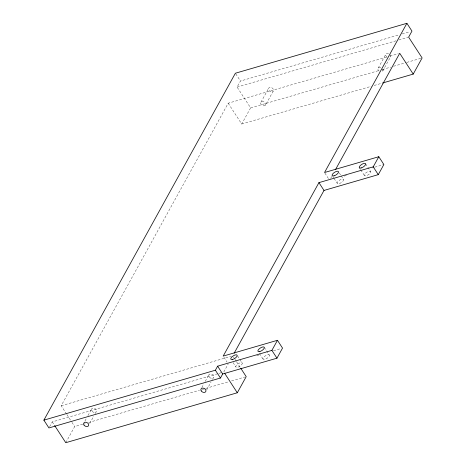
<?xml version="1.0" encoding="UTF-8"?>
<svg xmlns="http://www.w3.org/2000/svg" width="466" height="466" viewBox="0 0 466 466"><rect width="100%" height="100%" fill="white"/><g stroke="black" fill="none" stroke-linecap="round" stroke-linejoin="round"><path stroke-width="0.35" stroke-dasharray="2.33 1.75" d="M49.606 426.74L52.279 421.899L218.216 373.592M66.586 414.082L61.186 405.764L228.2 103.219L387.164 56.939M228.2 103.219L241.703 124.02L250.609 107.885L237.107 87.084L240.444 81.032L399.414 34.752M65.782 442.7L74.688 426.565L85.15 423.518M84.929 421.072L86.624 418.002M87.981 415.544L91.709 408.793M260.948 102.217L268.742 88.097M89.781 423.431L93.847 416.062M95.198 413.604L96.217 411.763A2.709 1.98 28.9 0 0 93.876 408.164A2.709 1.98 28.9 0 0 91.79 410.913A2.709 1.98 28.9 0 0 96.217 411.763M265.457 105.188A2.709 1.98 28.9 0 0 263.115 101.582A2.709 1.98 28.9 0 0 261.03 104.332A2.709 1.98 28.9 0 0 265.457 105.188L273.251 91.068A2.709 1.98 28.9 0 0 270.915 87.468A2.709 1.98 28.9 0 0 268.824 90.218A2.709 1.98 28.9 0 0 273.251 91.068M201.83 387.555L203.863 383.873M205.221 381.415L208.949 374.664M378.188 68.088L385.982 53.969M206.683 389.914L211.086 381.934M212.444 379.475L213.457 377.635A2.709 1.98 28.9 0 0 211.121 374.035A2.709 1.98 28.9 0 0 209.03 376.784A2.709 1.98 28.9 0 0 213.457 377.635M382.697 71.059L390.491 56.939M223.797 371.967L228.247 363.899M330.644 178.414L331.693 176.509M402.205 33.942L409.87 31.711M237.107 87.084L396.071 40.804M398.861 39.994L407.925 37.356M389.955 56.13L398.319 53.695M250.609 107.885L379.598 70.337M382.388 69.527L390.753 67.087M393.543 66.277L406.09 62.625M406.789 62.421L422.126 57.953M241.703 124.02L371.385 86.268M374.175 85.459L381.846 83.228M344.205 176.066L346.984 175.257M372.037 167.964L374.128 167.358M374.821 167.154L383.868 164.521M61.186 405.764L231.311 356.24M256.778 355.593L259.562 354.783M273.478 350.729L281.132 348.504M218.915 373.388L222.399 372.375M88.633 422.505L199.495 390.234M202.279 389.419L205.069 388.609M205.768 388.405L228.777 381.706M231.567 380.897L244.813 377.041M365.647 163.851L370.715 171.651A3.722 1.491 -33 0 1 366.288 175.729A3.722 1.491 -33 0 1 365.542 173.154A3.722 1.491 -33 0 1 370.715 171.651M359.251 167.574L360.422 169.374M360.812 169.974L364.319 175.373M339.289 172.95L340.844 175.35M341.234 175.95L343.576 179.55A3.722 1.491 -33 0 1 339.149 183.633A3.722 1.491 -33 0 1 338.403 181.058A3.722 1.491 -33 0 1 343.576 179.55M332.893 176.672L333.673 177.872M334.064 178.472L337.18 183.272M324.913 173.119L328.81 179.119M235.773 73.832L240.444 81.032M264.309 347.426L269.371 355.232A3.722 1.491 -33 0 1 264.95 359.309A3.722 1.491 -33 0 1 264.199 356.735A3.722 1.491 -33 0 1 269.371 355.232M259.469 353.554L262.975 358.954M237.555 355.931L239.507 358.931M239.897 359.531L242.233 363.13A3.722 1.491 -33 0 1 237.811 367.208A3.722 1.491 -33 0 1 237.06 364.633A3.722 1.491 -33 0 1 242.233 363.13M233.472 357.02L234.631 358.803M235.015 359.397L236.175 361.179M236.559 361.773L240.421 367.721M233.111 362.653L235.837 366.853M223.965 357.3L227.082 362.099M66.97 414.676L71.601 421.812M71.991 422.406L74.688 426.565M52.279 421.899L54.207 424.87M390.409 54.825A2.709 1.98 28.9 0 1 388.976 57.627M387.03 57.044A2.709 1.98 28.9 0 1 385.842 54.19A2.709 1.98 28.9 0 1 388.819 53.538M382.615 68.939A2.709 1.98 28.9 0 1 381.794 71.653M379.237 71.158A2.709 1.98 28.9 0 1 378.048 68.31A2.709 1.98 28.9 0 1 381.025 67.657"/><path stroke-width="0.7" d="M234.107 353.286L324.004 190.443L378.281 174.639L383.868 164.521L378.806 156.716L373.214 166.84L318.936 182.637L223.185 356.1L277.462 340.297L282.524 348.096L276.961 358.185L222.684 373.982L220.453 378.019L48.936 427.945L43.874 420.146L235.382 73.232L406.9 23.3L411.961 31.1L408.624 37.152L422.126 57.953L413.22 74.094L382.539 83.024M43.874 420.146L215.391 370.214L217.616 366.183L271.894 350.38L277.462 340.297M406.9 23.3L324.528 172.519L378.806 156.716M335.549 169.525L399.717 53.287L413.22 74.094M54.592 425.464L65.782 442.7L237.299 392.768L246.205 376.633L240.805 368.315M373.214 166.84L378.281 174.639M318.936 182.637L324.004 190.443M271.894 350.38L276.961 358.185M224.565 373.155L237.299 392.768M217.616 366.183L222.684 373.982M215.391 370.214L220.453 378.019M361.226 167.929A3.722 1.491 -33 0 0 365.647 163.851A3.722 1.491 -33 0 0 360.48 165.354A3.722 1.491 -33 0 0 361.226 167.929M334.087 175.828A3.722 1.491 -33 0 0 338.508 171.75A3.722 1.491 -33 0 0 333.336 173.253A3.722 1.491 -33 0 0 334.087 175.828M259.882 351.51A3.722 1.491 -33 0 0 264.309 347.426A3.722 1.491 -33 0 0 259.137 348.935A3.722 1.491 -33 0 0 259.882 351.51M232.744 359.408A3.722 1.491 -33 0 0 237.171 355.331A3.722 1.491 -33 0 0 231.998 356.834A3.722 1.491 -33 0 0 232.744 359.408M201.236 390.898A2.709 1.98 28.9 0 0 205.663 391.755A2.709 1.98 28.9 0 0 203.322 388.149A2.709 1.98 28.9 0 0 201.236 390.898M83.996 425.033A2.709 1.98 28.9 0 0 88.424 425.883A2.709 1.98 28.9 0 0 86.082 422.278A2.709 1.98 28.9 0 0 83.996 425.033"/></g></svg>
